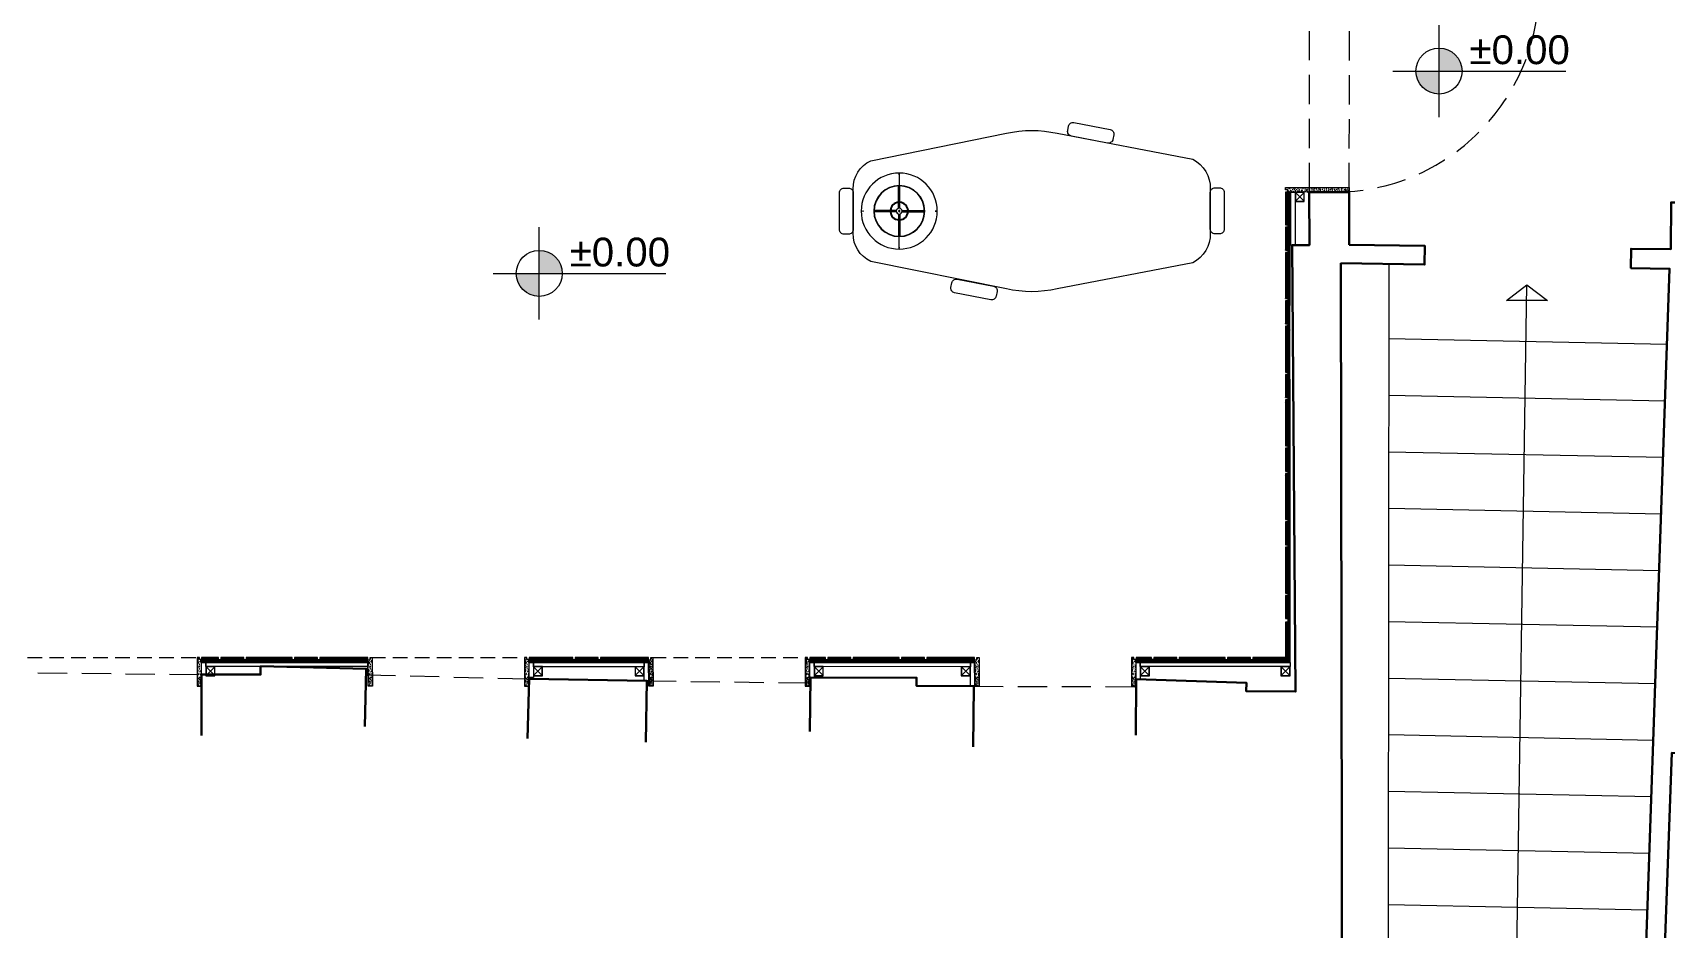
# Model space of a CAD drawing. Header units: centimetres. Extents: x 5488 to 20269, y -31398 to -19684.
# Drawn here: x 7680 to 8388, y -24499 to -24111 of the extents above; entities that cross this region are included whole.
import ezdxf
from ezdxf.enums import TextEntityAlignment as Align

# ---------------------------------------------------------------- set-up
doc = ezdxf.new("R2010")
doc.units = ezdxf.units.CM
doc.linetypes.add('HIDDEN', pattern=[9.525, 6.35, -3.175])
for name, color, linetype, lineweight in [('CRC_plan_kot', 4, 'Continuous', 20), ('CRC_plan_kot_isim', 3, 'Continuous', 20), ('Make2D$Visible$Curves$METAL', 132, 'Continuous', 0), ('Make2D$Visible$Tangents$Default', 40, 'Continuous', 0), ('xxx_Auto_DIMENSION_INTERIOR', 33, 'Continuous', 0), ('xxx_Auto_Duvar_Duvar Gorunus 02', 251, 'Continuous', 9), ('xxx_Auto_Duvar_Duvar Plan Kesit', 7, 'Continuous', 30), ('xxx_Auto_FFE_UPHOLSTERY', 67, 'Continuous', 20), ('xxx_Auto_FFE_WOOD', 36, 'Continuous', 0), ('xxx_Auto_Kaplama_Ahşap', 34, 'Continuous', 0), ('xxx_Auto_Kaplama_Ahşap Tarama', 16, 'Continuous', 5), ('xxx_Auto_Kaplama_Mermer', 43, 'Continuous', 13), ('xxx_Auto_Kaplama_Siva Sap', 253, 'Continuous', 13), ('xxx_Auto_Konstruksiyon_Metal', 141, 'Continuous', 0), ('xxx_Auto_Merdiven_Merdiven', 163, 'Continuous', 15), ('xxx_Auto_Tasiyici_Kiris Silik', 252, 'Continuous', 13), ('xxx_Auto_Tefris_Silik', 252, 'Continuous', 13), ('xxx_Auto_Tefris_Tefris', 32, 'Continuous', 15), ('xxx_Auto_Yardimci_Yazi', 7, 'Continuous', 9)]:
    doc.layers.add(name, color=color, linetype=linetype, lineweight=lineweight)
doc.layers.add('xxx_Auto_Kaplama_Mermer Tarama', color=7, linetype='Continuous', lineweight=0, true_color=0xadadad)
doc.styles.add('a_Arial-50', font='arial.ttf', dxfattribs={"height": 0.125})

# ---------------------------------------------------------------- blocks, each defined once
blk = doc.blocks.new('level_50')
for points in [[(10, 0, 0.414214), (0, 10), (0, 0)], [(0, 0), (-10, 0, 0.414214), (0, -10)]]:
    blk.add_hatch(color=256).paths.add_polyline_path(points)
for p, q in [((0, 0), (0, 20)), ((-20, 0), (0, 0)), ((0, -20), (0, 0)), ((0, 0), (55, 0))]:
    blk.add_line(p, q)
blk.add_circle((0, 0), 10)
blk = doc.blocks.new('level')
blk.add_blockref('level_50', (0, 0))
at = {"layer": 'xxx_Auto_Yardimci_Yazi', "style": 'a_Arial-50'}
blk.add_attdef('LEVEL', text='', height=12.5, dxfattribs=at).set_placement((35, 3), align=Align.CENTER)
blk = doc.blocks.new('PLAN KOT')
at = {"layer": 'CRC_plan_kot'}
ref = blk.add_blockref('level', (-434.08, 538.21), dxfattribs=at)
ref.add_attrib('LEVEL', '%%P0.00', dxfattribs={"layer": 'CRC_plan_kot_isim', "height": 12.5, "style": 'a_Arial-50'}).set_placement((-399.08, 541.21), align=Align.CENTER)
ref = blk.add_blockref('level', (-824.59, 450.39), dxfattribs=at)
ref.add_attrib('LEVEL', '%%P0.00', dxfattribs={"layer": 'CRC_plan_kot_isim', "height": 12.5, "style": 'a_Arial-50'}).set_placement((-789.59, 453.39), align=Align.CENTER)
blk = doc.blocks.new('A$Cff1dd7f8')
at = {"layer": 'Make2D$Visible$Curves$METAL'}
for p, q in [((0.27, 15.87), (-0.27, 15.87)), ((-0.27, 1.25), (-0.27, 10.93)), ((0.27, 1.25), (0.27, 10.93)), ((-15.87, 0.27), (-15.87, -0.27)), ((-1.25, 0.27), (-10.93, 0.27)), ((1.25, 0.27), (10.93, 0.27)), ((15.87, -0.27), (15.87, 0.27)), ((-1.25, -0.27), (-10.93, -0.27)), ((-0.27, -1.25), (-0.27, -10.93)), ((0.27, -1.25), (0.27, -10.93)), ((1.25, -0.27), (10.93, -0.27)), ((-0.27, -15.87), (0.27, -15.87))]:
    blk.add_line(p, q, dxfattribs=at)
at = {"layer": 'Make2D$Visible$Curves$METAL', "extrusion": (0, 0, -1)}
for radius in [1.28, 0.285]:
    blk.add_circle((0, 0), radius, dxfattribs=at)
at = {"layer": 'Make2D$Visible$Tangents$Default'}
for p, q in [((0, 10.93), (0, 11.04)), ((0, -11.04), (0, -10.93))]:
    blk.add_line(p, q, dxfattribs=at)
at = {"layer": 'xxx_Auto_FFE_UPHOLSTERY'}
for p, q in [((0, 16.5), (0, 11.04)), ((0, -16.5), (0, -11.04))]:
    blk.add_line(p, q, dxfattribs=at)
for radius, start, end in [(16.5, 90, 270), (16.5, 270, 90), (11.04, 90, 270), (10.93, 90, 270), (11.04, 270, 90), (10.93, 270, 90)]:
    blk.add_arc((0, 0), radius, start, end, dxfattribs=at)
at = {"layer": 'xxx_Auto_FFE_WOOD', "lineweight": -3}
for start, end in [(94.08214, 175.91646), (4.08214, 85.91581), (184.08038, 265.91786), (274.08632, 355.91786)]:
    blk.add_arc((0, 0), 3.84, start, end, dxfattribs=at)
blk = doc.blocks.new('MASA AYDINLATMA 1')
at = {"layer": 'xxx_Auto_Konstruksiyon_Metal'}
blk.add_blockref('A$Cff1dd7f8', (18518.09, -30454.93, -1.58), dxfattribs=at)
blk = doc.blocks.new('LF16_SEHPA PLAN')
for points in [[(5929.72, 1298.19), (5945.43, 1295.15, -0.414214), (5947.01, 1292.81), (5946.63, 1290.84, -0.414214), (5944.29, 1289.26), (5928.58, 1292.3, -0.414214), (5926.99, 1294.64), (5927.37, 1296.6, -0.414214)], [(5828.46, 1251.57), (5828.46, 1267.57, -0.414214), (5830.46, 1269.57), (5832.46, 1269.57, -0.414214), (5834.46, 1267.57), (5834.46, 1251.57, -0.414214), (5832.46, 1249.57), (5830.46, 1249.57, -0.414214)], [(5989.46, 1251.71), (5989.46, 1267.71, -0.414214), (5991.46, 1269.71), (5993.46, 1269.71, -0.414214), (5995.46, 1267.71), (5995.46, 1251.71, -0.414214), (5993.46, 1249.71), (5991.46, 1249.71, -0.414214)], [(5893.63, 1221.23), (5877.93, 1224.26, -0.414214), (5876.34, 1226.61), (5876.72, 1228.57, -0.414214), (5879.06, 1230.16), (5894.77, 1227.12, -0.414214), (5896.36, 1224.77), (5895.98, 1222.81, -0.414214)]]:
    blk.add_lwpolyline(points, format="xyb", close=True)
blk.add_lwpolyline([(5989.46, 1250.05, -0.296861), (5981.84, 1237.87), (5922.97, 1225.93, -0.1115), (5900.95, 1225.93), (5842.08, 1237.21, -0.285593), (5834.46, 1250.05), (5834.46, 1269.36, -0.285593), (5842.08, 1282.21), (5900.95, 1293.48, -0.1115), (5922.97, 1293.48), (5981.84, 1281.54, -0.296861), (5989.46, 1269.36), (5989.46, 1250.05)], format="xyb")
at = {"layer": 'xxx_Auto_Kaplama_Ahşap', "rotation": 180}
blk.add_blockref('MASA AYDINLATMA 1', (24487.55, -29195.22, 1.58), dxfattribs=at)
blk = doc.blocks.new('A$Cb3d25d0a')
at = {"layer": 'xxx_Auto_Konstruksiyon_Metal', "lineweight": 20}
h = blk.add_hatch(color=256, dxfattribs=at)
h.dxf.hatch_style = 1
h.paths.add_polyline_path([(2, 2), (2, -2), (-2, -2), (-2, 2)])
h.paths.add_polyline_path([(1.88, 1.88), (-1.88, 1.88), (-1.88, -1.88), (1.88, -1.88)], flags=16)
for points in [[(2, -2), (2, 2), (-2, 2), (-2, -2)], [(1.88, -1.88), (1.88, 1.88), (-1.88, 1.88), (-1.88, -1.88)]]:
    blk.add_lwpolyline(points, close=True, dxfattribs=at)
for points in [[(1.88, -1.88), (-1.88, 1.88)], [(1.88, 1.88), (-1.88, -1.88)]]:
    blk.add_lwpolyline(points, dxfattribs=at)
blk = doc.blocks.new('*U95')
at = {"layer": 'xxx_Auto_Konstruksiyon_Metal', "color": 0, "rotation": 180}
blk.add_blockref('A$Cb3d25d0a', (0, 0), dxfattribs=at)
blk = doc.blocks.new('*U96')
at = {"layer": 'xxx_Auto_Kaplama_Ahşap', "color": 0, "linetype": 'ByBlock', "lineweight": -2, "transparency": 16777216}
blk.add_blockref('*U95', (0, 0), dxfattribs=at)
blk = doc.blocks.new('*U97')
at = {"layer": 'xxx_Auto_Konstruksiyon_Metal', "color": 0, "rotation": 180}
blk.add_blockref('A$Cb3d25d0a', (0, 0), dxfattribs=at)
blk = doc.blocks.new('*U98')
at = {"layer": 'xxx_Auto_Kaplama_Ahşap', "color": 0, "linetype": 'ByBlock', "lineweight": -2, "transparency": 16777216}
blk.add_blockref('*U97', (0, 0), dxfattribs=at)
blk = doc.blocks.new('*U99')
at = {"layer": 'xxx_Auto_Konstruksiyon_Metal', "color": 0, "rotation": 180}
blk.add_blockref('A$Cb3d25d0a', (0, 0), dxfattribs=at)
blk = doc.blocks.new('*U100')
at = {"layer": 'xxx_Auto_Kaplama_Ahşap', "color": 0, "linetype": 'ByBlock', "lineweight": -2, "transparency": 16777216}
blk.add_blockref('*U99', (0, 0), dxfattribs=at)
blk = doc.blocks.new('*U101')
at = {"layer": 'xxx_Auto_Konstruksiyon_Metal', "color": 0, "rotation": 180}
blk.add_blockref('A$Cb3d25d0a', (0, 0), dxfattribs=at)
blk = doc.blocks.new('*U102')
at = {"layer": 'xxx_Auto_Kaplama_Ahşap', "color": 0, "linetype": 'ByBlock', "lineweight": -2, "transparency": 16777216}
blk.add_blockref('*U101', (0, 0), dxfattribs=at)
blk = doc.blocks.new('*U103')
at = {"layer": 'xxx_Auto_Konstruksiyon_Metal', "color": 0, "rotation": 180}
blk.add_blockref('A$Cb3d25d0a', (0, 0), dxfattribs=at)
blk = doc.blocks.new('*U104')
at = {"layer": 'xxx_Auto_Kaplama_Ahşap', "color": 0, "linetype": 'ByBlock', "lineweight": -2, "transparency": 16777216}
blk.add_blockref('*U103', (0, 0), dxfattribs=at)
blk = doc.blocks.new('*U105')
at = {"layer": 'xxx_Auto_Konstruksiyon_Metal', "color": 0, "rotation": 180}
blk.add_blockref('A$Cb3d25d0a', (0, 0), dxfattribs=at)
blk = doc.blocks.new('*U106')
at = {"layer": 'xxx_Auto_Kaplama_Ahşap', "color": 0, "linetype": 'ByBlock', "lineweight": -2, "transparency": 16777216}
blk.add_blockref('*U105', (0, 0), dxfattribs=at)
blk = doc.blocks.new('*U107')
at = {"layer": 'xxx_Auto_Konstruksiyon_Metal', "color": 0, "rotation": 180}
blk.add_blockref('A$Cb3d25d0a', (0, 0), dxfattribs=at)
blk = doc.blocks.new('*U108')
at = {"layer": 'xxx_Auto_Kaplama_Ahşap', "color": 0, "linetype": 'ByBlock', "lineweight": -2, "transparency": 16777216}
blk.add_blockref('*U107', (0, 0), dxfattribs=at)
blk = doc.blocks.new('*U109')
at = {"layer": 'xxx_Auto_Konstruksiyon_Metal', "color": 0, "rotation": 180}
blk.add_blockref('A$Cb3d25d0a', (0, 0), dxfattribs=at)
blk = doc.blocks.new('*U110')
at = {"layer": 'xxx_Auto_Kaplama_Ahşap', "color": 0, "linetype": 'ByBlock', "lineweight": -2, "transparency": 16777216}
blk.add_blockref('*U109', (0, 0), dxfattribs=at)

msp = doc.modelspace()

# ---------------------------------------------------------------- hatches: boundary and pattern name
at = {"layer": 'xxx_Auto_Kaplama_Ahşap Tarama'}
h = msp.add_hatch(dxfattribs=at)
h.set_pattern_fill('AR-CONC', color=256, scale=0.5)
h.set_pattern_definition([(50, (809.53, -3617.59), (91.09233, -7.96954), [9.525, -104.775]), (355, (809.53, -3617.59), (-17.6217, 95.52842), [7.62, -83.8203]), (100.45144, (817.12, -3618.255), (73.47062, 87.55888), [8.095, -89.04512]), (46.1842, (809.53, -3592.19), (135.5395, -21.02116), [14.2875, -157.1625]), (96.63556, (820.83, -3593.94), (118.70207, 123.71306), [12.1425, -133.5678]), (351.18415, (809.53, -3592.19), (118.70207, 123.71306), [11.43, -125.72987]), (21, (822.23, -3598.54), (75.8072, -51.1326), [9.525, -104.775]), (326, (822.23, -3598.54), (30.901, 92.09398), [7.62, -83.82]), (71.45144, (828.55, -3602.8), (106.7082, 40.96138), [8.095, -89.04497]), (37.5, (809.53, -3617.59), (1.5443, 42.27752), [0, -82.804, 0, -85.09, 0, -84.1375]), (7.5, (809.53, -3617.59), (33.40983, 50.09029), [0, -48.514, 0, -80.899, 0, -32.0675]), (327.5, (781.21, -3617.59), (67.795298, -2.864372), [0, -31.75, 0, -99.06, 0, -131.445]), (317.5, (768.51, -3617.59), (74.06459, 12.71325), [0, -41.275, 0, -65.786, 0, -93.345])])
edge = h.paths.add_edge_path()
edge.add_line((9312.93, -27555.32), (9330.63, -27555.32))
edge.add_arc((9330.63, -27548.32), 7, 270, 349.55924)
edge.add_arc((-12655703.85, 2009176.56), 12827763.88, 350.864209315, 350.864469123)
edge.add_line((9346.75, -27492.16), (9332.45, -27492.16))
edge.add_line((9332.45, -27492.16), (9332.45, -27061.1))
edge.add_line((9332.45, -27061.1), (9346.75, -27061.1))
edge.add_arc((-12660642.43, -2064524.01), 12832765.91, 9.135530923, 9.13579064)
edge.add_arc((9330.63, -27004.94), 7, 10.44076, 90)
edge.add_line((9330.63, -26997.94), (9312.93, -26997.94))
edge.add_arc((9312.93, -27004.94), 7, 90, 170.48641)
edge.add_arc((10864.46, -27276.63), 1582.14, 170.06944, 189.93056)
edge.add_arc((9312.93, -27548.32), 7, 189.51359, 270)
at = {"layer": 'xxx_Auto_Kaplama_Ahşap Tarama', "true_color": 0xcba65d}
h = msp.add_hatch(dxfattribs=at)
h.set_pattern_fill('JIS_WOOD', color=43, scale=0.5, angle=90)
h.set_pattern_definition([(135, (-14457.56104, -30266.13702), (-0.2499999996, -0.2499999996), [])])
h.paths.add_polyline_path([(8224.6, -24194.34), (8224.6, -24197.34), (8225.6, -24197.34), (8225.6, -24197.02), (8225.6, -24180.24), (8223.6, -24180.24), (8223.6, -24194.34)])
h = msp.add_hatch(dxfattribs=at)
h.set_pattern_fill('JIS_WOOD', color=43, scale=0.5, angle=90)
h.set_pattern_definition([(135, (-14457.53396, -30255.13946), (-0.2499999996, -0.2499999996), [])])
h.paths.add_polyline_path([(8224.6, -24205.34), (8224.6, -24208.34), (8225.6, -24208.34), (8225.6, -24208.02), (8225.6, -24197.34), (8224.5, -24197.34), (8224.5, -24195.34), (8223.6, -24195.34), (8223.6, -24205.34)])
h = msp.add_hatch(dxfattribs=at)
h.set_pattern_fill('JIS_WOOD', color=43, scale=0.5, angle=90)
h.set_pattern_definition([(135, (-14457.53278, -30234.13988), (-0.2499999996, -0.2499999996), [])])
h.paths.add_polyline_path([(8224.6, -24226.34), (8224.6, -24229.34), (8225.61, -24229.34), (8225.61, -24229.02), (8225.61, -24208.34), (8224.5, -24208.34), (8224.5, -24206.34), (8223.6, -24206.34), (8223.6, -24226.34)])
h = msp.add_hatch(dxfattribs=at)
h.set_pattern_fill('JIS_WOOD', color=43, scale=0.5, angle=90)
h.set_pattern_definition([(135, (-14457.55576, -30223.14234), (-0.2499999996, -0.2499999996), [])])
h.paths.add_polyline_path([(8224.58, -24237.34), (8224.58, -24240.34), (8225.58, -24240.34), (8225.58, -24240.02), (8225.58, -24229.34), (8224.48, -24229.34), (8224.48, -24227.34), (8223.58, -24227.34), (8223.58, -24237.34)])
h = msp.add_hatch(dxfattribs=at)
h.set_pattern_fill('JIS_WOOD', color=43, scale=0.5, angle=90)
h.set_pattern_definition([(135, (-14457.55458, -30202.14275), (-0.2499999996, -0.2499999996), [])])
h.paths.add_polyline_path([(8224.58, -24258.34), (8224.58, -24261.34), (8225.58, -24261.34), (8225.58, -24261.02), (8225.58, -24240.34), (8224.48, -24240.34), (8224.48, -24238.34), (8223.58, -24238.34), (8223.58, -24258.34)])
h = msp.add_hatch(dxfattribs=at)
h.set_pattern_fill('JIS_WOOD', color=43, scale=0.5, angle=90)
h.set_pattern_definition([(135, (-14457.53396, -30319.13373), (-0.2499999996, -0.2499999996), [])])
h.paths.add_polyline_path([(8224.6, -24269.33), (8224.6, -24272.33), (8225.6, -24272.33), (8225.6, -24272.01), (8225.6, -24261.34), (8224.5, -24261.34), (8224.5, -24259.34), (8223.6, -24259.34), (8223.6, -24269.33)])
h = msp.add_hatch(dxfattribs=at)
h.set_pattern_fill('JIS_WOOD', color=43, scale=0.5, angle=90)
h.set_pattern_definition([(135, (-14457.5371, -30298.13414), (-0.2499999996, -0.2499999996), [])])
h.paths.add_polyline_path([(8224.6, -24290.33), (8224.6, -24293.33), (8225.6, -24293.33), (8225.6, -24293.01), (8225.6, -24272.33), (8224.5, -24272.33), (8224.5, -24270.33), (8223.6, -24270.33), (8223.6, -24290.33)])
h = msp.add_hatch(dxfattribs=at)
h.set_pattern_fill('JIS_WOOD', color=43, scale=0.5, angle=90)
h.set_pattern_definition([(135, (-14457.53396, -30287.1366), (-0.2499999996, -0.2499999996), [])])
h.paths.add_polyline_path([(8224.6, -24301.33), (8224.6, -24304.33), (8225.6, -24304.33), (8225.6, -24304.01), (8225.6, -24293.33), (8224.5, -24293.33), (8224.5, -24291.33), (8223.6, -24291.33), (8223.6, -24301.33)])
h = msp.add_hatch(dxfattribs=at)
h.set_pattern_fill('JIS_WOOD', color=43, scale=0.5, angle=90)
h.set_pattern_definition([(135, (-14457.53865, -30266.13702), (-0.2499999996, -0.2499999996), [])])
h.paths.add_polyline_path([(8224.6, -24322.33), (8224.6, -24325.33), (8225.6, -24325.33), (8225.6, -24325.01), (8225.6, -24304.33), (8224.5, -24304.33), (8224.5, -24302.33), (8223.6, -24302.33), (8223.6, -24322.33)])
h = msp.add_hatch(dxfattribs=at)
h.set_pattern_fill('JIS_WOOD', color=43, scale=0.5, angle=90)
h.set_pattern_definition([(135, (-14457.53552, -30383.128), (-0.2499999996, -0.2499999996), [])])
h.paths.add_polyline_path([(8224.6, -24333.33), (8224.6, -24336.33), (8225.6, -24336.33), (8225.6, -24336.01), (8225.6, -24325.33), (8224.5, -24325.33), (8224.5, -24323.33), (8223.6, -24323.33), (8223.6, -24333.33)])
h = msp.add_hatch(dxfattribs=at)
h.set_pattern_fill('JIS_WOOD', color=43, scale=0.5, angle=90)
h.set_pattern_definition([(135, (-14457.53865, -30362.1284), (-0.2499999996, -0.2499999996), [])])
h.paths.add_polyline_path([(8224.6, -24354.33), (8224.6, -24357.33), (8225.6, -24357.33), (8225.6, -24357.01), (8225.6, -24336.33), (8224.5, -24336.33), (8224.5, -24334.33), (8223.6, -24334.33), (8223.6, -24354.33)])
h = msp.add_hatch(dxfattribs=at)
h.set_pattern_fill('JIS_WOOD', color=43, scale=0.5, angle=90)
h.set_pattern_definition([(135, (-14457.53396, -30351.13088), (-0.2499999996, -0.2499999996), [])])
h.paths.add_polyline_path([(8224.6, -24365.33), (8224.6, -24368.33), (8225.6, -24368.33), (8225.6, -24368.01), (8225.6, -24357.33), (8224.5, -24357.33), (8224.5, -24355.33), (8223.6, -24355.33), (8223.6, -24365.33)])
h = msp.add_hatch(dxfattribs=at)
h.set_pattern_fill('JIS_WOOD', color=43, scale=0.5, angle=90)
h.set_pattern_definition([(135, (-14457.5385, -30395.89925), (-0.2499999996, -0.2499999996), [])])
h.paths.add_polyline_path([(8224.59, -24368.33), (8224.59, -24366.83), (8223.59, -24366.83), (8223.59, -24384.17), (8225.59, -24384.17), (8225.6, -24368.33)])
h = msp.add_hatch(dxfattribs=at)
h.set_pattern_fill('JIS_WOOD', color=43, scale=0.5)
h.set_pattern_definition([(45, (1655.86015, -1697.03637), (-0.2499999996, 0.2499999996), [])])
h.paths.add_polyline_path([(7753.23, -24384.15), (7758.55, -24384.17), (7758.55, -24383.07), (7760.55, -24383.07), (7760.55, -24382.17), (7753.23, -24382.14)])
h = msp.add_hatch(dxfattribs=at)
h.set_pattern_fill('JIS_WOOD', color=43, scale=0.5, angle=180)
h.set_pattern_definition([(225, (13789.12327, -47063.34488), (0.2499999996, -0.2499999996), [])])
h.paths.add_polyline_path([(7761.55, -24383.17), (7758.55, -24383.17), (7758.55, -24384.17), (7758.87, -24384.17), (7769.55, -24384.17), (7769.55, -24383.07), (7771.55, -24383.07), (7771.55, -24382.17), (7761.55, -24382.17)])
h = msp.add_hatch(dxfattribs=at)
h.set_pattern_fill('JIS_WOOD', color=43, scale=0.5, angle=180)
h.set_pattern_definition([(225, (13800.1208, -47063.3219), (0.2499999996, -0.2499999996), [])])
h.paths.add_polyline_path([(7772.55, -24383.2), (7769.55, -24383.2), (7769.55, -24384.2), (7769.87, -24384.2), (7790.55, -24384.2), (7790.55, -24383.1), (7792.55, -24383.1), (7792.55, -24382.2), (7772.55, -24382.2)])
h = msp.add_hatch(dxfattribs=at)
h.set_pattern_fill('JIS_WOOD', color=43, scale=0.5, angle=180)
h.set_pattern_definition([(225, (13821.1204, -47063.32308), (0.2499999996, -0.2499999996), [])])
h.paths.add_polyline_path([(7793.55, -24383.19), (7790.55, -24383.19), (7790.55, -24384.19), (7790.87, -24384.19), (7801.54, -24384.19), (7801.55, -24383.09), (7803.54, -24383.09), (7803.54, -24382.19), (7793.55, -24382.19)])
h = msp.add_hatch(dxfattribs=at)
h.set_pattern_fill('JIS_WOOD', color=43, scale=0.5, angle=180)
h.set_pattern_definition([(225, (13832.11795, -47063.3484), (0.2499999996, -0.2499999996), [])])
h.paths.add_polyline_path([(7804.54, -24383.19), (7801.54, -24383.19), (7801.54, -24384.19), (7801.86, -24384.19), (7825.29, -24384.19), (7825.29, -24382.19), (7804.54, -24382.19)])
h = msp.add_hatch(dxfattribs=at)
h.set_pattern_fill('JIS_WOOD', color=43, scale=0.5)
h.set_pattern_definition([(45, (1809.67425, -1697.03637), (-0.2499999996, 0.2499999996), [])])
h.paths.add_polyline_path([(7895.42, -24384.17), (7912.36, -24384.17), (7912.36, -24383.07), (7914.36, -24383.07), (7914.36, -24382.17), (7895.42, -24382.17)])
h = msp.add_hatch(dxfattribs=at)
h.set_pattern_fill('JIS_WOOD', color=43, scale=0.5, angle=180)
h.set_pattern_definition([(225, (13942.93737, -47063.32308), (0.2499999996, -0.2499999996), [])])
h.paths.add_polyline_path([(7915.36, -24383.19), (7912.36, -24383.19), (7912.36, -24384.19), (7912.68, -24384.19), (7923.36, -24384.19), (7923.36, -24383.09), (7925.36, -24383.09), (7925.36, -24382.19), (7915.36, -24382.19)])
h = msp.add_hatch(dxfattribs=at)
h.set_pattern_fill('JIS_WOOD', color=43, scale=0.5, angle=180)
h.set_pattern_definition([(225, (13953.93493, -47063.3484), (0.2499999996, -0.2499999996), [])])
h.paths.add_polyline_path([(7926.36, -24383.19), (7923.36, -24383.19), (7923.36, -24384.19), (7923.68, -24384.19), (7947.11, -24384.19), (7947.11, -24382.19), (7926.36, -24382.19)])
h = msp.add_hatch(dxfattribs=at)
h.set_pattern_fill('JIS_WOOD', color=43, scale=0.5)
h.set_pattern_definition([(45, (1919.2515, -1697.03637), (-0.2499999996, 0.2499999996), [])])
h.paths.add_polyline_path([(8017.23, -24384.17), (8021.94, -24384.17), (8021.94, -24383.07), (8023.94, -24383.07), (8023.94, -24382.17), (8017.23, -24382.17)])
h = msp.add_hatch(dxfattribs=at)
h.set_pattern_fill('JIS_WOOD', color=43, scale=0.5, angle=180)
h.set_pattern_definition([(225, (14052.5146, -47063.34488), (0.2499999996, -0.2499999996), [])])
h.paths.add_polyline_path([(8024.94, -24383.17), (8021.94, -24383.17), (8021.94, -24384.17), (8022.26, -24384.17), (8032.94, -24384.17), (8032.94, -24383.07), (8034.94, -24383.07), (8034.94, -24382.17), (8024.94, -24382.17)])
h = msp.add_hatch(dxfattribs=at)
h.set_pattern_fill('JIS_WOOD', color=43, scale=0.5, angle=180)
h.set_pattern_definition([(225, (14063.51215, -47063.3219), (0.2499999996, -0.2499999996), [])])
h.paths.add_polyline_path([(8035.94, -24383.2), (8032.94, -24383.2), (8032.94, -24384.2), (8033.26, -24384.2), (8053.94, -24384.2), (8053.94, -24383.1), (8055.94, -24383.1), (8055.94, -24382.2), (8035.94, -24382.2)])
h = msp.add_hatch(dxfattribs=at)
h.set_pattern_fill('JIS_WOOD', color=43, scale=0.5, angle=180)
h.set_pattern_definition([(225, (14084.51174, -47063.32308), (0.2499999996, -0.2499999996), [])])
h.paths.add_polyline_path([(8056.94, -24383.19), (8053.94, -24383.19), (8053.94, -24384.19), (8054.26, -24384.19), (8064.94, -24384.19), (8064.94, -24383.09), (8066.94, -24383.09), (8066.94, -24382.19), (8056.94, -24382.19)])
h = msp.add_hatch(dxfattribs=at)
h.set_pattern_fill('JIS_WOOD', color=43, scale=0.5, angle=180)
h.set_pattern_definition([(225, (14095.5093, -47063.3484), (0.2499999996, -0.2499999996), [])])
h.paths.add_polyline_path([(8067.94, -24383.19), (8064.94, -24383.19), (8064.94, -24384.19), (8065.25, -24384.19), (8088.69, -24384.19), (8088.69, -24382.19), (8067.94, -24382.19)])
h = msp.add_hatch(dxfattribs=at)
h.set_pattern_fill('JIS_WOOD', color=43, scale=0.5)
h.set_pattern_definition([(45, (2060.8152, -1697.0126), (-0.2499999996, 0.2499999996), [])])
h.paths.add_polyline_path([(8158.8, -24384.15), (8163.5, -24384.15), (8163.51, -24383.05), (8165.51, -24383.05), (8165.51, -24382.14), (8158.8, -24382.14)])
h = msp.add_hatch(dxfattribs=at)
h.set_pattern_fill('JIS_WOOD', color=43, scale=0.5, angle=180)
h.set_pattern_definition([(225, (14194.07833, -47063.32113), (0.2499999996, -0.2499999996), [])])
h.paths.add_polyline_path([(8166.5, -24383.15), (8163.5, -24383.15), (8163.5, -24384.15), (8163.82, -24384.15), (8174.5, -24384.15), (8174.5, -24383.05), (8176.5, -24383.05), (8176.5, -24382.15), (8166.5, -24382.15)])
h = msp.add_hatch(dxfattribs=at)
h.set_pattern_fill('JIS_WOOD', color=43, scale=0.5, angle=180)
h.set_pattern_definition([(225, (14205.07586, -47063.29815), (0.2499999996, -0.2499999996), [])])
h.paths.add_polyline_path([(8177.5, -24383.17), (8174.5, -24383.17), (8174.5, -24384.17), (8174.82, -24384.17), (8195.5, -24384.17), (8195.5, -24383.07), (8197.5, -24383.07), (8197.5, -24382.17), (8177.5, -24382.17)])
h = msp.add_hatch(dxfattribs=at)
h.set_pattern_fill('JIS_WOOD', color=43, scale=0.5, angle=180)
h.set_pattern_definition([(225, (14226.07545, -47063.29933), (0.2499999996, -0.2499999996), [])])
h.paths.add_polyline_path([(8198.5, -24383.17), (8195.5, -24383.17), (8195.5, -24384.17), (8195.82, -24384.17), (8206.5, -24384.17), (8206.5, -24383.07), (8208.5, -24383.07), (8208.5, -24382.17), (8198.5, -24382.17)])
h = msp.add_hatch(dxfattribs=at)
h.set_pattern_fill('JIS_WOOD', color=43, scale=0.5, angle=180)
h.set_pattern_definition([(225, (14237.073, -47063.32463), (0.2499999996, -0.2499999996), [])])
h.paths.add_polyline_path([(8209.5, -24383.17), (8206.5, -24383.17), (8206.5, -24384.17), (8206.82, -24384.17), (8223.6, -24384.17), (8223.6, -24382.17), (8209.5, -24382.17)])
at = {"layer": 'xxx_Auto_Kaplama_Mermer Tarama'}
h = msp.add_hatch(dxfattribs=at)
h.set_pattern_fill('AR-CONC', color=241, scale=0.01, angle=90)
h.set_pattern_definition([(140, (-14409.0787, -30223.624), (0.15939086, 1.82184669), [0.1905, -2.0955]), (85, (-14409.0787, -30223.624), (-1.91056845, -0.35243421), [0.1524, -1.67640584]), (190.451445, (-14409.0655, -30223.4721), (-1.75117752, 1.46941247), [0.16190009, -1.78090245]), (136.1842, (-14409.5867, -30223.624), (0.42042328, 2.7107904), [0.28575, -3.14325]), (186.635558, (-14409.5517, -30223.398), (-2.47426125, 2.37404134), [0.24285023, -2.67135608]), (81.184151, (-14409.5867, -30223.624), (-2.47426125, 2.37404134), [0.22859967, -2.51459732]), (111, (-14409.4597, -30223.37), (1.02265198, 1.51614391), [0.1905, -2.0955]), (56, (-14409.4597, -30223.37), (-1.84187966, 0.61802028), [0.1524, -1.6764]), (161.451445, (-14409.3745, -30223.2436), (-0.81922769, 2.13416419), [0.16190009, -1.78089938]), (127.5, (-14409.07874, -30223.62394), (-0.845550389, 0.030886033), [0, -1.65608, 0, -1.7018, 0, -1.68275]), (97.5, (-14409.0787, -30223.6239), (-1.001805748, 0.668196625), [0, -0.97028, 0, -1.61798, 0, -0.64135]), (57.5, (-14409.07874, -30224.19036), (0.05728744, 1.355905952), [0, -0.635, 0, -1.9812, 0, -2.6289]), (47.5, (-14409.0787, -30224.4444), (-0.25426491, 1.481291814), [0, -0.8255, 0, -1.31572, 0, -1.8669])])
h.paths.add_polyline_path([(8223.6, -24178.24), (8223.6, -24179.24), (8224.6, -24179.24), (8224.6, -24180.24), (8225.6, -24180.24), (8251.25, -24180.12), (8251.25, -24178.24)])
h = msp.add_hatch(dxfattribs=at)
h.set_pattern_fill('AR-CONC', color=241, scale=0.01)
h.set_pattern_definition([(50, (1707.7305, -1749.4682), (1.82184669, -0.15939086), [0.1905, -2.0955]), (355, (1707.7305, -1749.4682), (-0.35243421, 1.91056845), [0.1524, -1.67640584]), (100.451445, (1707.8823, -1749.4815), (1.46941247, 1.75117752), [0.16190009, -1.78090245]), (46.1842, (1707.7305, -1748.9602), (2.7107904, -0.42042328), [0.28575, -3.14325]), (96.635558, (1707.9564, -1748.9952), (2.37404134, 2.47426125), [0.24285023, -2.67135608]), (351.184151, (1707.7305, -1748.9602), (2.37404134, 2.47426125), [0.22859967, -2.51459732]), (21, (1707.9845, -1749.0872), (1.51614391, -1.02265198), [0.1905, -2.0955]), (326, (1707.9845, -1749.0872), (0.61802028, 1.84187966), [0.1524, -1.6764]), (71.451445, (1708.1108, -1749.1724), (2.13416419, 0.81922769), [0.16190009, -1.78089938]), (37.5, (1707.7305, -1749.4682), (0.030886033, 0.845550389), [0, -1.65608, 0, -1.7018, 0, -1.68275]), (7.5, (1707.7305, -1749.4682), (0.668196625, 1.001805748), [0, -0.97028, 0, -1.61798, 0, -0.64135]), (327.5, (1707.16406, -1749.4682), (1.355905952, -0.05728744), [0, -0.635, 0, -1.9812, 0, -2.6289]), (317.5, (1706.91, -1749.4682), (1.481291814, 0.25426491), [0, -0.8255, 0, -1.31572, 0, -1.8669])])
h.paths.add_polyline_path([(7751.23, -24382.14), (7752.23, -24382.14), (7752.23, -24383.14), (7753.23, -24383.14), (7753.23, -24384.15), (7753.11, -24394.68), (7751.23, -24394.68)])
h = msp.add_hatch(dxfattribs=at)
h.set_pattern_fill('AR-CONC', color=241, scale=0.01)
h.set_pattern_definition([(50, (1781.9247, -1749.4905), (1.82184669, -0.15939086), [0.1905, -2.0955]), (355, (1781.9247, -1749.4905), (-0.35243421, 1.91056845), [0.1524, -1.67640584]), (100.451445, (1782.0765, -1749.5038), (1.46941247, 1.75117752), [0.16190009, -1.78090245]), (46.1842, (1781.9247, -1748.9825), (2.7107904, -0.42042328), [0.28575, -3.14325]), (96.635558, (1782.1506, -1749.0175), (2.37404134, 2.47426125), [0.24285023, -2.67135608]), (351.184151, (1781.9247, -1748.9825), (2.37404134, 2.47426125), [0.22859967, -2.51459732]), (21, (1782.1787, -1749.1095), (1.51614391, -1.02265198), [0.1905, -2.0955]), (326, (1782.1787, -1749.1095), (0.61802028, 1.84187966), [0.1524, -1.6764]), (71.451445, (1782.305, -1749.1947), (2.13416419, 0.81922769), [0.16190009, -1.78089938]), (37.5, (1781.9247, -1749.4905), (0.030886033, 0.845550389), [0, -1.65608, 0, -1.7018, 0, -1.68275]), (7.5, (1781.9247, -1749.4905), (0.668196625, 1.001805748), [0, -0.97028, 0, -1.61798, 0, -0.64135]), (327.5, (1781.3583, -1749.4905), (1.355905952, -0.05728744), [0, -0.635, 0, -1.9812, 0, -2.6289]), (317.5, (1781.1043, -1749.4905), (1.481291814, 0.25426491), [0, -0.8255, 0, -1.31572, 0, -1.8669])])
h.paths.add_polyline_path([(7827.3, -24382.17), (7826.3, -24382.17), (7826.3, -24383.17), (7825.3, -24383.17), (7825.3, -24384.17), (7825.43, -24394.71), (7827.31, -24394.71)])
h = msp.add_hatch(dxfattribs=at)
h.set_pattern_fill('AR-CONC', color=241, scale=0.01)
h.set_pattern_definition([(50, (1849.9131, -1749.4682), (1.82184669, -0.15939086), [0.1905, -2.0955]), (355, (1849.9131, -1749.4682), (-0.35243421, 1.91056845), [0.1524, -1.67640584]), (100.451445, (1850.065, -1749.4815), (1.46941247, 1.75117752), [0.16190009, -1.78090245]), (46.1842, (1849.9131, -1748.9602), (2.7107904, -0.42042328), [0.28575, -3.14325]), (96.635558, (1850.139, -1748.9952), (2.37404134, 2.47426125), [0.24285023, -2.67135608]), (351.184151, (1849.913, -1748.9602), (2.37404134, 2.47426125), [0.22859967, -2.51459732]), (21, (1850.1671, -1749.0872), (1.51614391, -1.02265198), [0.1905, -2.0955]), (326, (1850.1671, -1749.0872), (0.61802028, 1.84187966), [0.1524, -1.6764]), (71.451445, (1850.2935, -1749.1724), (2.13416419, 0.81922769), [0.16190009, -1.78089938]), (37.5, (1849.9131, -1749.4682), (0.030886033, 0.845550389), [0, -1.65608, 0, -1.7018, 0, -1.68275]), (7.5, (1849.9131, -1749.4682), (0.668196625, 1.001805748), [0, -0.97028, 0, -1.61798, 0, -0.64135]), (327.5, (1849.3467, -1749.4682), (1.355905952, -0.05728744), [0, -0.635, 0, -1.9812, 0, -2.6289]), (317.5, (1849.0927, -1749.4682), (1.481291814, 0.25426491), [0, -0.8255, 0, -1.31572, 0, -1.8669])])
h.paths.add_polyline_path([(7893.42, -24382.14), (7894.42, -24382.14), (7894.42, -24383.14), (7895.42, -24383.14), (7895.42, -24384.15), (7895.29, -24394.68), (7893.42, -24394.68)])
h = msp.add_hatch(dxfattribs=at)
h.set_pattern_fill('AR-CONC', color=241, scale=0.01)
h.set_pattern_definition([(50, (1903.7308, -1749.4905), (1.82184669, -0.15939086), [0.1905, -2.0955]), (355, (1903.7308, -1749.4905), (-0.35243421, 1.91056845), [0.1524, -1.67640584]), (100.451445, (1903.8826, -1749.5038), (1.46941247, 1.75117752), [0.16190009, -1.78090245]), (46.1842, (1903.7308, -1748.9825), (2.7107904, -0.42042328), [0.28575, -3.14325]), (96.635558, (1903.9567, -1749.0175), (2.37404134, 2.47426125), [0.24285023, -2.67135608]), (351.184151, (1903.7308, -1748.9825), (2.37404134, 2.47426125), [0.22859967, -2.51459732]), (21, (1903.9848, -1749.1095), (1.51614391, -1.02265198), [0.1905, -2.0955]), (326, (1903.9848, -1749.1095), (0.61802028, 1.84187966), [0.1524, -1.6764]), (71.451445, (1904.1111, -1749.1947), (2.13416419, 0.81922769), [0.16190009, -1.78089938]), (37.5, (1903.7308, -1749.4905), (0.030886033, 0.845550389), [0, -1.65608, 0, -1.7018, 0, -1.68275]), (7.5, (1903.7308, -1749.4905), (0.668196625, 1.001805748), [0, -0.97028, 0, -1.61798, 0, -0.64135]), (327.5, (1903.1644, -1749.4905), (1.355905952, -0.05728744), [0, -0.635, 0, -1.9812, 0, -2.6289]), (317.5, (1902.9104, -1749.4905), (1.481291814, 0.25426491), [0, -0.8255, 0, -1.31572, 0, -1.8669])])
h.paths.add_polyline_path([(7949.11, -24382.17), (7948.11, -24382.17), (7948.11, -24383.17), (7947.11, -24383.17), (7947.11, -24384.17), (7947.24, -24394.71), (7949.12, -24394.71)])
h = msp.add_hatch(dxfattribs=at)
h.set_pattern_fill('AR-CONC', color=241, scale=0.01)
h.set_pattern_definition([(50, (1971.7192, -1749.4682), (1.82184669, -0.15939086), [0.1905, -2.0955]), (355, (1971.7192, -1749.4682), (-0.35243421, 1.91056845), [0.1524, -1.67640584]), (100.451445, (1971.871, -1749.4815), (1.46941247, 1.75117752), [0.16190009, -1.78090245]), (46.1842, (1971.7192, -1748.9602), (2.7107904, -0.42042328), [0.28575, -3.14325]), (96.635558, (1971.945, -1748.9952), (2.37404134, 2.47426125), [0.24285023, -2.67135608]), (351.184151, (1971.7192, -1748.9602), (2.37404134, 2.47426125), [0.22859967, -2.51459732]), (21, (1971.9732, -1749.0872), (1.51614391, -1.02265198), [0.1905, -2.0955]), (326, (1971.9732, -1749.0872), (0.61802028, 1.84187966), [0.1524, -1.6764]), (71.451445, (1972.0996, -1749.1724), (2.13416419, 0.81922769), [0.16190009, -1.78089938]), (37.5, (1971.7192, -1749.4682), (0.030886033, 0.845550389), [0, -1.65608, 0, -1.7018, 0, -1.68275]), (7.5, (1971.7192, -1749.4682), (0.668196625, 1.001805748), [0, -0.97028, 0, -1.61798, 0, -0.64135]), (327.5, (1971.1528, -1749.4682), (1.355905952, -0.05728744), [0, -0.635, 0, -1.9812, 0, -2.6289]), (317.5, (1970.8988, -1749.4682), (1.481291814, 0.25426491), [0, -0.8255, 0, -1.31572, 0, -1.8669])])
h.paths.add_polyline_path([(8015.22, -24382.14), (8016.22, -24382.14), (8016.22, -24383.14), (8017.22, -24383.14), (8017.22, -24384.15), (8017.1, -24394.68), (8015.22, -24394.68)])
h = msp.add_hatch(dxfattribs=at)
h.set_pattern_fill('AR-CONC', color=241, scale=0.01)
h.set_pattern_definition([(50, (2045.3049, -1749.4905), (1.82184669, -0.15939086), [0.1905, -2.0955]), (355, (2045.3049, -1749.4905), (-0.35243421, 1.91056845), [0.1524, -1.67640584]), (100.451445, (2045.4567, -1749.5038), (1.46941247, 1.75117752), [0.16190009, -1.78090245]), (46.1842, (2045.305, -1748.9825), (2.7107904, -0.42042328), [0.28575, -3.14325]), (96.635558, (2045.5308, -1749.0175), (2.37404134, 2.47426125), [0.24285023, -2.67135608]), (351.184151, (2045.305, -1748.9825), (2.37404134, 2.47426125), [0.22859967, -2.51459732]), (21, (2045.5589, -1749.1095), (1.51614391, -1.02265198), [0.1905, -2.0955]), (326, (2045.5589, -1749.1095), (0.61802028, 1.84187966), [0.1524, -1.6764]), (71.451445, (2045.6852, -1749.1947), (2.13416419, 0.81922769), [0.16190009, -1.78089938]), (37.5, (2045.3049, -1749.4905), (0.030886033, 0.845550389), [0, -1.65608, 0, -1.7018, 0, -1.68275]), (7.5, (2045.3049, -1749.4905), (0.668196625, 1.001805748), [0, -0.97028, 0, -1.61798, 0, -0.64135]), (327.5, (2044.7385, -1749.4905), (1.355905952, -0.05728744), [0, -0.635, 0, -1.9812, 0, -2.6289]), (317.5, (2044.4845, -1749.4905), (1.481291814, 0.25426491), [0, -0.8255, 0, -1.31572, 0, -1.8669])])
h.paths.add_polyline_path([(8090.69, -24382.17), (8089.68, -24382.17), (8089.69, -24383.17), (8088.69, -24383.17), (8088.69, -24384.17), (8088.81, -24394.71), (8090.69, -24394.71)])
h = msp.add_hatch(dxfattribs=at)
h.set_pattern_fill('AR-CONC', color=241, scale=0.01)
h.set_pattern_definition([(50, (2113.2933, -1749.4682), (1.82184669, -0.15939086), [0.1905, -2.0955]), (355, (2113.2933, -1749.4682), (-0.35243421, 1.91056845), [0.1524, -1.67640584]), (100.451445, (2113.4451, -1749.4815), (1.46941247, 1.75117752), [0.16190009, -1.78090245]), (46.1842, (2113.2933, -1748.9602), (2.7107904, -0.42042328), [0.28575, -3.14325]), (96.635558, (2113.5192, -1748.9952), (2.37404134, 2.47426125), [0.24285023, -2.67135608]), (351.184151, (2113.2933, -1748.9602), (2.37404134, 2.47426125), [0.22859967, -2.51459732]), (21, (2113.5473, -1749.0872), (1.51614391, -1.02265198), [0.1905, -2.0955]), (326, (2113.5473, -1749.0872), (0.61802028, 1.84187966), [0.1524, -1.6764]), (71.451445, (2113.6736, -1749.1724), (2.13416419, 0.81922769), [0.16190009, -1.78089938]), (37.5, (2113.2933, -1749.4682), (0.030886033, 0.845550389), [0, -1.65608, 0, -1.7018, 0, -1.68275]), (7.5, (2113.2933, -1749.4682), (0.668196625, 1.001805748), [0, -0.97028, 0, -1.61798, 0, -0.64135]), (327.5, (2112.7269, -1749.4682), (1.355905952, -0.05728744), [0, -0.635, 0, -1.9812, 0, -2.6289]), (317.5, (2112.4729, -1749.4682), (1.481291814, 0.25426491), [0, -0.8255, 0, -1.31572, 0, -1.8669])])
h.paths.add_polyline_path([(8156.8, -24382.14), (8157.8, -24382.14), (8157.8, -24383.14), (8158.8, -24383.14), (8158.8, -24384.15), (8158.67, -24394.68), (8156.8, -24394.68)])

# ---------------------------------------------------------------- linework, layer by layer
at = {"layer": 'xxx_Auto_Duvar_Duvar Gorunus 02'}
msp.add_lwpolyline([(8268.52, -24211.39), (8268.05, -24635.03), (8375.68, -24636.9)], dxfattribs=at)
at = {"layer": 'xxx_Auto_Duvar_Duvar Plan Kesit'}
for points in [[(8158.74, -24415.96), (8158.8, -24391.62), (8206.66, -24393.17), (8206.54, -24396.82), (8227.98, -24397.04), (8226.53, -24203.28), (8233.98, -24203.18), (8233.95, -24180.23), (8251.29, -24180.23), (8251.24, -24203.08)], [(8382.84, -24656.16), (8391.28, -24423.64), (8580.81, -24424.11), (8580.95, -24224.99), (8592.66, -24224.99), (8592.66, -24215.18), (8492.12, -24215.18), (8492.12, -24224.99), (8570.71, -24224.99), (8570.5, -24413.9), (8393.81, -24414.05), (8399.08, -24224.99), (8418.12, -24224.99), (8418.12, -24215.18), (8408.39, -24215.18), (8408.54, -24184.74), (8390.98, -24184.65), (8390.82, -24205.02), (8373.64, -24204.79), (8373.52, -24213.15), (8390.33, -24213.43), (8375.41, -24644.66), (8248.42, -24641.65), (8247.67, -24211.04)], [(8247.67, -24211.04), (8284.01, -24211.65), (8284.12, -24203.54), (8251.24, -24203.08)], [(7753.23, -24416.13), (7753.23, -24389.66), (7778.83, -24389.66), (7778.83, -24386.02), (7824.7, -24387.07), (7824.12, -24412.22)], [(7894.66, -24417.33), (7895.42, -24391.48), (7946.44, -24392.4), (7946.01, -24419)], [(8017.24, -24414.28), (8017.52, -24390.84), (8063.49, -24390.97), (8063.48, -24394.46), (8088.39, -24394.71), (8088.12, -24420.96)]]:
    msp.add_lwpolyline(points, dxfattribs=at)
at = {"layer": 'xxx_Auto_Kaplama_Ahşap'}
for points in [[(8224.6, -24194.34), (8224.6, -24197.34), (8225.6, -24197.34), (8225.6, -24197.02), (8225.6, -24180.24), (8223.6, -24180.24), (8223.6, -24194.34)], [(8224.6, -24205.34), (8224.6, -24208.34), (8225.6, -24208.34), (8225.6, -24208.02), (8225.6, -24197.34), (8224.5, -24197.34), (8224.5, -24195.34), (8223.6, -24195.34), (8223.6, -24205.34)], [(8224.6, -24226.34), (8224.6, -24229.34), (8225.61, -24229.34), (8225.61, -24229.02), (8225.61, -24208.34), (8224.5, -24208.34), (8224.5, -24206.34), (8223.6, -24206.34), (8223.6, -24226.34)], [(8224.58, -24237.34), (8224.58, -24240.34), (8225.58, -24240.34), (8225.58, -24240.02), (8225.58, -24229.34), (8224.48, -24229.34), (8224.48, -24227.34), (8223.58, -24227.34), (8223.58, -24237.34)], [(8224.58, -24258.34), (8224.58, -24261.34), (8225.58, -24261.34), (8225.58, -24261.02), (8225.58, -24240.34), (8224.48, -24240.34), (8224.48, -24238.34), (8223.58, -24238.34), (8223.58, -24258.34)], [(8224.6, -24269.33), (8224.6, -24272.33), (8225.6, -24272.33), (8225.6, -24272.01), (8225.6, -24261.34), (8224.5, -24261.34), (8224.5, -24259.34), (8223.6, -24259.34), (8223.6, -24269.33)], [(8224.6, -24290.33), (8224.6, -24293.33), (8225.6, -24293.33), (8225.6, -24293.01), (8225.6, -24272.33), (8224.5, -24272.33), (8224.5, -24270.33), (8223.6, -24270.33), (8223.6, -24290.33)], [(8224.6, -24301.33), (8224.6, -24304.33), (8225.6, -24304.33), (8225.6, -24304.01), (8225.6, -24293.33), (8224.5, -24293.33), (8224.5, -24291.33), (8223.6, -24291.33), (8223.6, -24301.33)], [(8224.6, -24322.33), (8224.6, -24325.33), (8225.6, -24325.33), (8225.6, -24325.01), (8225.6, -24304.33), (8224.5, -24304.33), (8224.5, -24302.33), (8223.6, -24302.33), (8223.6, -24322.33)], [(8224.6, -24333.33), (8224.6, -24336.33), (8225.6, -24336.33), (8225.6, -24336.01), (8225.6, -24325.33), (8224.5, -24325.33), (8224.5, -24323.33), (8223.6, -24323.33), (8223.6, -24333.33)], [(8224.6, -24354.33), (8224.6, -24357.33), (8225.6, -24357.33), (8225.6, -24357.01), (8225.6, -24336.33), (8224.5, -24336.33), (8224.5, -24334.33), (8223.6, -24334.33), (8223.6, -24354.33)], [(8224.6, -24365.33), (8224.6, -24368.33), (8225.6, -24368.33), (8225.6, -24368.01), (8225.6, -24357.33), (8224.5, -24357.33), (8224.5, -24355.33), (8223.6, -24355.33), (8223.6, -24365.33)], [(8224.59, -24368.33), (8224.59, -24366.83), (8223.59, -24366.83), (8223.59, -24366.83), (8223.6, -24384.17), (8225.6, -24384.17), (8225.6, -24368.33)], [(7753.23, -24384.15), (7758.55, -24384.17), (7758.55, -24384.17), (7758.55, -24384.17), (7758.55, -24383.07), (7760.55, -24383.07), (7760.55, -24382.17), (7753.23, -24382.14)], [(7761.55, -24383.17), (7758.55, -24383.17), (7758.55, -24384.17), (7758.87, -24384.17), (7769.55, -24384.17), (7769.55, -24383.07), (7771.55, -24383.07), (7771.55, -24382.17), (7761.55, -24382.17)], [(7772.55, -24383.2), (7769.55, -24383.2), (7769.55, -24384.2), (7769.87, -24384.2), (7790.55, -24384.2), (7790.55, -24383.1), (7792.55, -24383.1), (7792.55, -24382.2), (7772.55, -24382.2)], [(7793.55, -24383.19), (7790.55, -24383.19), (7790.55, -24384.19), (7790.87, -24384.19), (7801.54, -24384.19), (7801.55, -24383.09), (7803.54, -24383.09), (7803.54, -24382.19), (7793.55, -24382.19)], [(7804.54, -24383.19), (7801.54, -24383.19), (7801.54, -24384.19), (7801.86, -24384.19), (7825.29, -24384.19), (7825.29, -24382.19), (7804.54, -24382.19)], [(7895.42, -24384.17), (7912.36, -24384.17), (7912.36, -24384.17), (7912.36, -24384.17), (7912.36, -24383.07), (7914.36, -24383.07), (7914.36, -24382.17), (7895.42, -24382.17)], [(7915.36, -24383.19), (7912.36, -24383.19), (7912.36, -24384.19), (7912.68, -24384.19), (7923.36, -24384.19), (7923.36, -24383.09), (7925.36, -24383.09), (7925.36, -24382.19), (7915.36, -24382.19)], [(7926.36, -24383.19), (7923.36, -24383.19), (7923.36, -24384.19), (7923.68, -24384.19), (7947.11, -24384.19), (7947.11, -24382.19), (7926.36, -24382.19)], [(8017.23, -24384.17), (8021.94, -24384.17), (8021.94, -24384.17), (8021.94, -24384.17), (8021.94, -24383.07), (8023.94, -24383.07), (8023.94, -24382.17), (8017.23, -24382.17)], [(8024.94, -24383.17), (8021.94, -24383.17), (8021.94, -24384.17), (8022.26, -24384.17), (8032.94, -24384.17), (8032.94, -24383.07), (8034.94, -24383.07), (8034.94, -24382.17), (8024.94, -24382.17)], [(8035.94, -24383.2), (8032.94, -24383.2), (8032.94, -24384.2), (8033.26, -24384.2), (8053.94, -24384.2), (8053.94, -24383.1), (8055.94, -24383.1), (8055.94, -24382.2), (8035.94, -24382.2)], [(8056.94, -24383.19), (8053.94, -24383.19), (8053.94, -24384.19), (8054.26, -24384.19), (8064.94, -24384.19), (8064.94, -24383.09), (8066.94, -24383.09), (8066.94, -24382.19), (8056.94, -24382.19)], [(8067.94, -24383.19), (8064.94, -24383.19), (8064.94, -24384.19), (8065.25, -24384.19), (8088.69, -24384.19), (8088.69, -24382.19), (8067.94, -24382.19)], [(8158.8, -24384.15), (8163.5, -24384.15), (8163.5, -24384.15), (8163.5, -24384.15), (8163.51, -24383.05), (8165.51, -24383.05), (8165.51, -24382.14), (8158.8, -24382.14)], [(8166.5, -24383.15), (8163.5, -24383.15), (8163.5, -24384.15), (8163.82, -24384.15), (8174.5, -24384.15), (8174.5, -24383.05), (8176.5, -24383.05), (8176.5, -24382.15), (8166.5, -24382.15)], [(8177.5, -24383.17), (8174.5, -24383.17), (8174.5, -24384.17), (8174.82, -24384.17), (8195.5, -24384.17), (8195.5, -24383.07), (8197.5, -24383.07), (8197.5, -24382.17), (8177.5, -24382.17)], [(8198.5, -24383.17), (8195.5, -24383.17), (8195.5, -24384.17), (8195.82, -24384.17), (8206.5, -24384.17), (8206.5, -24383.07), (8208.5, -24383.07), (8208.5, -24382.17), (8198.5, -24382.17)], [(8209.5, -24383.17), (8206.5, -24383.17), (8206.5, -24384.17), (8206.82, -24384.17), (8223.6, -24384.17), (8223.6, -24382.17), (8209.5, -24382.17)]]:
    msp.add_lwpolyline(points, close=True, dxfattribs=at)
at = {"layer": 'xxx_Auto_Kaplama_Mermer'}
for points in [[(8224.6, -24180.24), (8224.6, -24179.24), (8223.6, -24179.24), (8223.6, -24178.24), (8251.25, -24178.24), (8251.25, -24180.12)], [(7753.23, -24383.14), (7752.23, -24383.14), (7752.23, -24382.14), (7751.23, -24382.14), (7751.23, -24394.68), (7753.11, -24394.68)], [(7825.3, -24383.17), (7826.3, -24383.17), (7826.3, -24382.17), (7827.3, -24382.17), (7827.31, -24394.71), (7825.43, -24394.71)], [(7895.42, -24383.14), (7894.42, -24383.14), (7894.42, -24382.14), (7893.42, -24382.14), (7893.42, -24394.68), (7895.29, -24394.68)], [(7947.11, -24383.17), (7948.11, -24383.17), (7948.11, -24382.17), (7949.11, -24382.17), (7949.12, -24394.71), (7947.24, -24394.71)], [(8017.22, -24383.14), (8016.22, -24383.14), (8016.22, -24382.14), (8015.22, -24382.14), (8015.22, -24394.68), (8017.1, -24394.68)], [(8088.69, -24383.17), (8089.69, -24383.17), (8089.68, -24382.17), (8090.69, -24382.17), (8090.69, -24394.71), (8088.81, -24394.71)], [(8158.8, -24383.14), (8157.8, -24383.14), (8157.8, -24382.14), (8156.8, -24382.14), (8156.8, -24394.68), (8158.67, -24394.68)]]:
    msp.add_lwpolyline(points, close=True, dxfattribs=at)
at = {"layer": 'xxx_Auto_Kaplama_Siva Sap'}
for points in [[(8226, -24180.23), (8227.8, -24180.23), (8227.79, -24203.26), (8225.99, -24203.26)], [(7753.22, -24384.38), (7755.02, -24384.38), (7755.01, -24389.66), (7753.21, -24389.66)], [(7825.33, -24384.38), (7825.33, -24386.18), (7755.02, -24386.19), (7755.02, -24384.39)], [(7895.4, -24384.38), (7897.2, -24384.38), (7897.19, -24390.84), (7895.39, -24390.84)], [(7945.32, -24384.4), (7945.32, -24386.2), (7897.2, -24386.2), (7897.2, -24384.38)], [(7945.32, -24384.38), (7947.12, -24384.38), (7947.24, -24392.4), (7945.31, -24392.39)], [(8017.23, -24384.38), (8019.03, -24384.38), (8019.02, -24390.84), (8017.22, -24390.84)], [(8086.9, -24384.4), (8086.9, -24386.2), (8019.03, -24386.19), (8019.03, -24384.39)], [(8086.9, -24384.38), (8088.7, -24384.38), (8088.81, -24394.71), (8086.89, -24394.7)], [(8158.8, -24384.36), (8160.6, -24384.36), (8160.59, -24391.64), (8158.79, -24391.64)], [(8225.6, -24384.37), (8225.6, -24386.17), (8160.6, -24386.17), (8160.6, -24384.37)]]:
    msp.add_lwpolyline(points, close=True, dxfattribs=at)
at = {"layer": 'xxx_Auto_Merdiven_Merdiven'}
msp.add_lwpolyline([(8328.43, -24220.39), (8337.37, -24227.22), (8319.49, -24227.22)], close=True, dxfattribs=at)
for points in [[(8323.58, -24539.64), (8328.42, -24220.39)], [(8268.49, -24243.73), (8389.19, -24246.2)], [(8268.46, -24268.29), (8388.35, -24270.74)], [(8268.43, -24292.86), (8387.5, -24295.29)], [(8268.41, -24317.42), (8386.65, -24319.84)], [(8268.38, -24341.99), (8385.8, -24344.39)], [(8268.35, -24366.55), (8384.95, -24368.94)], [(8268.32, -24391.12), (8384.1, -24393.48)], [(8268.3, -24415.68), (8383.25, -24418.03)], [(8268.27, -24440.25), (8382.4, -24442.58)], [(8268.24, -24464.81), (8381.55, -24467.13)], [(8268.21, -24489.38), (8380.7, -24491.68)]]:
    msp.add_lwpolyline(points, dxfattribs=at)
at = {"layer": 'xxx_Auto_Tasiyici_Kiris Silik', "linetype": 'HIDDEN', "ltscale": 2}
for points in [[(7682.14, -24388.82), (7753.23, -24389.66)], [(7824.63, -24389.75), (7895.42, -24391.48)], [(7946.44, -24392.4), (8017.49, -24393.23)], [(8088.39, -24394.71), (8158.79, -24394.88)]]:
    msp.add_lwpolyline(points, dxfattribs=at)
at = {"layer": 'xxx_Auto_Tefris_Silik', "linetype": 'HIDDEN', "ltscale": 2}
for points in [[(8233.81, -24091.21), (8233.95, -24180.23)], [(8251.29, -24180.23), (8251.47, -24091.25)]]:
    msp.add_lwpolyline(points, dxfattribs=at)
at = {"layer": 'xxx_Auto_Tefris_Silik', "linetype": 'HIDDEN'}
for points in [[(7677.61, -24382.17), (7751.23, -24382.17)], [(7826.7, -24382.17), (7893.42, -24382.17)], [(7948.44, -24382.17), (8015.16, -24382.17)]]:
    msp.add_lwpolyline(points, dxfattribs=at)
at = {"layer": 'xxx_Auto_Tefris_Silik', "linetype": 'HIDDEN', "ltscale": 2}
msp.add_arc((8244.64, -24091.23), 89, 270, 0, dxfattribs=at)

# ---------------------------------------------------------------- block references
at = {"layer": 'xxx_Auto_DIMENSION_INTERIOR'}
msp.add_blockref('PLAN KOT', (8724.34, -24665.85), dxfattribs=at)
at = {"layer": 'xxx_Auto_Kaplama_Ahşap'}
msp.add_blockref('*U96', (8229.8, -24182.23), dxfattribs=at)
at = {"layer": 'xxx_Auto_Kaplama_Ahşap', "rotation": 270}
for name, p in [('*U110', (7757.02, -24388.18)), ('*U108', (7899.2, -24388.18)), ('*U106', (7943.32, -24388.2)), ('*U104', (8021.03, -24388.18)), ('*U102', (8084.89, -24388.2)), ('*U100', (8162.6, -24388.16)), ('*U98', (8223.6, -24388.17))]:
    msp.add_blockref(name, p, dxfattribs=at)
at = {"layer": 'xxx_Auto_Tefris_Tefris', "rotation": 180}
msp.add_blockref('LF16_SEHPA PLAN', (14025.45, -22928.71), dxfattribs=at)

doc.saveas('drawing.dxf')
